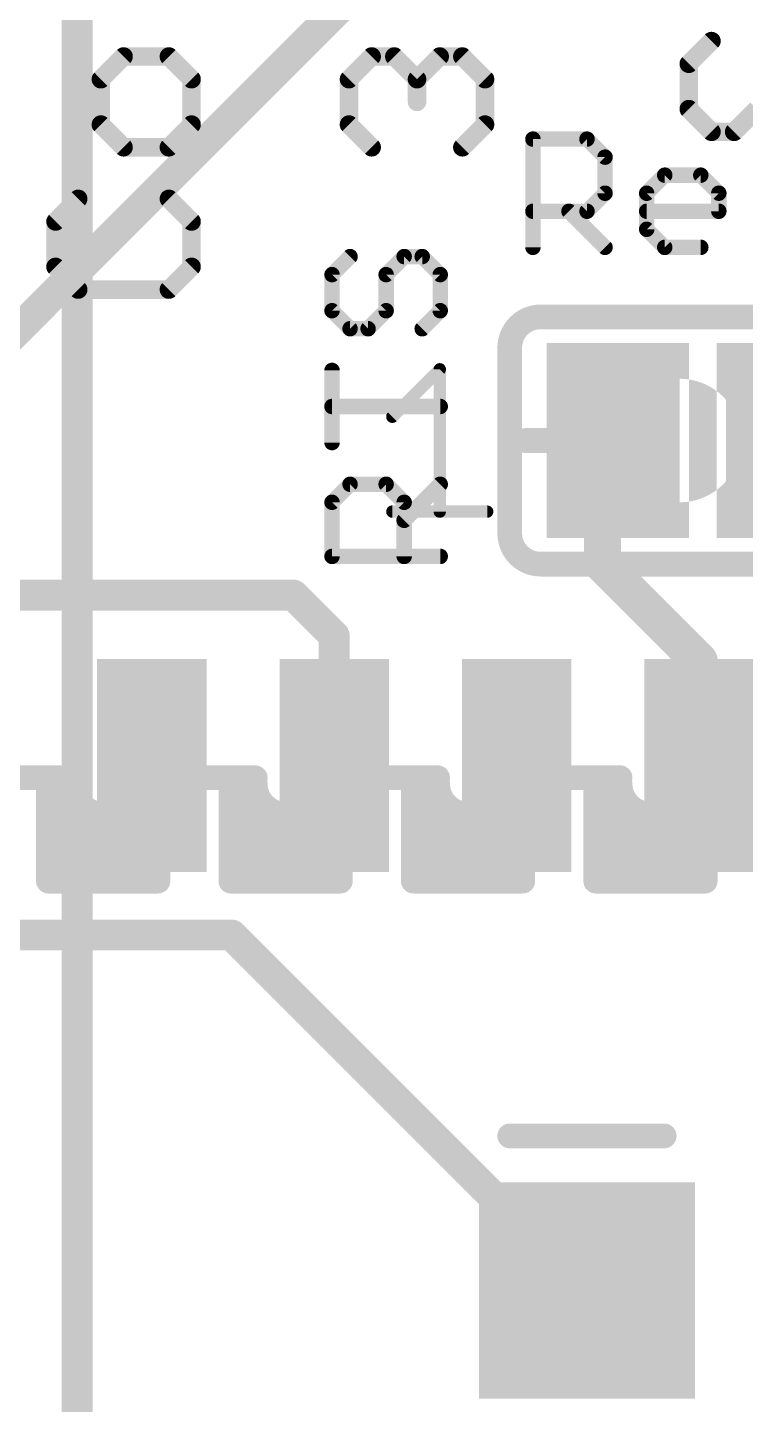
# Model space of a CAD drawing. Extents: x -6.7 to 68.6, y -6.2 to 53.6.
# Drawn here: x 17.62 to 23.53, y 28.53 to 39.84 of the extents above; entities that cross this region are included whole.
import ezdxf

# ---------------------------------------------------------------- set-up
doc = ezdxf.new("R2010")
doc.units = 0
for name, color, linetype in [('1', 12, 'CONTINUOUS'), ('16', 132, 'CONTINUOUS'), ('17', 110, 'CONTINUOUS'), ('21', 40, 'CONTINUOUS'), ('51', 253, 'CONTINUOUS')]:
    doc.layers.add(name, color=color, linetype=linetype)

# ---------------------------------------------------------------- blocks, each defined once
blk = doc.blocks.new('RECT')
blk.add_solid([(-0.5, -0.5), (0.5, -0.5), (-0.5, 0.5), (0.5, 0.5)])
blk = doc.blocks.new('SQUAREP')
blk.add_solid([(-0.5, -0.5), (0.5, -0.5), (-0.5, 0.5), (0.5, 0.5)])

msp = doc.modelspace()

# ---------------------------------------------------------------- linework, layer by layer
at = {"layer": '1'}
for points, const_width in [([(16.129, 35.941), (21.463, 41.275)], 0.254), ([(22.352, 36.322), (22.479, 36.449)], 0.3048), ([(22.352, 35.433), (22.352, 36.322)], 0.3048), ([(23.147, 34.638), (22.352, 35.433)], 0.3048), ([(19.812, 35.179), (10.922, 35.179)], 0.254), ([(20.147, 34.844), (19.812, 35.179)], 0.254), ([(20.147, 33.778), (20.147, 34.844)], 0.254), ([(23.147, 33.778), (23.147, 34.638)], 0.3048), ([(19.304, 32.385), (7.62, 32.385)], 0.254), ([(22.225, 29.464), (19.304, 32.385)], 0.254)]:
    msp.add_lwpolyline(points, dxfattribs=dict(at, const_width=const_width))
for points, const_width in [([(22.5329, 36.3951, 1), (22.4251, 36.5029)], 0.1524), ([(22.4282, 36.322, 1), (22.2758, 36.322)], 0.1524), ([(22.2981, 36.3759, 1), (22.4059, 36.2681)], 0.1524), ([(22.4059, 35.4869, 1), (22.2981, 35.3791)], 0.1524), ([(22.2758, 35.433, 1), (22.4282, 35.433)], 0.1524), ([(19.8569, 35.2239, 1), (19.7671, 35.1341)], 0.127), ([(19.812, 35.1155, 1), (19.812, 35.2425)], 0.127), ([(20.2105, 34.844, 1), (20.0835, 34.844)], 0.127), ([(20.1021, 34.7991, 1), (20.1919, 34.8889)], 0.127), ([(23.2232, 34.638, 1), (23.0708, 34.638)], 0.1524), ([(23.0931, 34.5841, 1), (23.2009, 34.6919)], 0.1524), ([(20.0835, 33.778, 1), (20.2105, 33.778)], 0.127), ([(23.0708, 33.778, 1), (23.2232, 33.778)], 0.1524), ([(19.3489, 32.4299, 1), (19.2591, 32.3401)], 0.127), ([(19.304, 32.3215, 1), (19.304, 32.4485)], 0.127), ([(22.1801, 29.4191, 1), (22.2699, 29.5089)], 0.127)]:
    msp.add_lwpolyline(points, format="xyb", dxfattribs=dict(at, const_width=const_width))
at = {"layer": '16', "const_width": 0.254}
msp.add_lwpolyline([(18.034, 25.781), (18.034, 41.275)], dxfattribs=at)
at = {"layer": '21'}
for points, const_width in [([(23.2487, 39.7317), (23.0622, 39.5453)], 0.1524), ([(18.4145, 39.6047), (18.2281, 39.4183)], 0.1524), ([(18.7874, 39.6047), (18.4145, 39.6047)], 0.1524), ([(18.9738, 39.4183), (18.7874, 39.6047)], 0.1524), ([(20.2682, 39.4183), (20.4547, 39.6047)], 0.1524), ([(20.4547, 39.6047), (20.6411, 39.6047)], 0.1524), ([(20.6411, 39.6047), (20.8275, 39.4183)], 0.1524), ([(20.8275, 39.4183), (21.014, 39.6047)], 0.1524), ([(21.014, 39.6047), (21.2004, 39.6047)], 0.1524), ([(21.2004, 39.6047), (21.3868, 39.4183)], 0.1524), ([(23.0622, 39.5453), (23.0622, 39.1724)], 0.1524), ([(18.2281, 39.4183), (18.2281, 39.0454)], 0.1524), ([(18.9738, 39.0454), (18.9738, 39.4183)], 0.1524), ([(20.2682, 39.0454), (20.2682, 39.4183)], 0.1524), ([(20.8275, 39.4183), (20.8275, 39.2319)], 0.1524), ([(21.3868, 39.4183), (21.3868, 39.0454)], 0.1524), ([(23.0622, 39.1724), (23.2487, 38.986)], 0.1524), ([(23.4351, 38.986), (23.6215, 39.1724)], 0.1524), ([(18.2281, 39.0454), (18.4145, 38.859)], 0.1524), ([(18.7874, 38.859), (18.9738, 39.0454)], 0.1524), ([(20.4547, 38.859), (20.2682, 39.0454)], 0.1524), ([(21.3868, 39.0454), (21.2004, 38.859)], 0.1524), ([(23.2487, 38.986), (23.4351, 38.986)], 0.1524), ([(18.4145, 38.859), (18.7874, 38.859)], 0.1524), ([(21.7805, 38.0365), (21.7805, 38.9263)], 0.127), ([(21.7805, 38.9263), (22.2254, 38.9263)], 0.127), ([(22.2254, 38.9263), (22.3737, 38.778)], 0.127), ([(22.3737, 38.778), (22.3737, 38.4814)], 0.127), ([(22.716, 38.4814), (22.8643, 38.6297)], 0.127), ([(22.8643, 38.6297), (23.1609, 38.6297)], 0.127), ([(23.1609, 38.6297), (23.3092, 38.4814)], 0.127), ([(18.0417, 38.4353), (17.8552, 38.2489)], 0.1524), ([(18.9738, 38.2489), (18.7874, 38.4353)], 0.1524), ([(22.3737, 38.4814), (22.2254, 38.3331)], 0.127), ([(22.716, 38.1848), (22.716, 38.4814)], 0.127), ([(23.3092, 38.4814), (23.3092, 38.3331)], 0.127), ([(22.2254, 38.3331), (21.7805, 38.3331)], 0.127), ([(22.0771, 38.3331), (22.3737, 38.0365)], 0.127), ([(23.3092, 38.3331), (22.716, 38.3331)], 0.127), ([(17.8552, 38.2489), (17.8552, 37.876)], 0.1524), ([(18.9738, 37.876), (18.9738, 38.2489)], 0.1524), ([(22.8643, 38.0365), (22.716, 38.1848)], 0.127), ([(20.277, 37.9607), (20.1287, 37.8124)], 0.127), ([(20.5736, 37.8124), (20.7219, 37.9607)], 0.127), ([(20.7219, 37.9607), (20.8702, 37.9607)], 0.127), ([(20.8702, 37.9607), (21.0185, 37.8124)], 0.127), ([(23.1609, 38.0365), (22.8643, 38.0365)], 0.127), ([(17.8552, 37.876), (18.0417, 37.6896)], 0.1524), ([(18.7874, 37.6896), (18.9738, 37.876)], 0.1524), ([(20.1287, 37.8124), (20.1287, 37.5158)], 0.127), ([(20.5736, 37.5158), (20.5736, 37.8124)], 0.127), ([(21.0185, 37.8124), (21.0185, 37.5158)], 0.127), ([(18.0417, 37.6896), (18.7874, 37.6896)], 0.1524), ([(20.1287, 37.5158), (20.277, 37.3675)], 0.127), ([(20.4253, 37.3675), (20.5736, 37.5158)], 0.127), ([(21.0185, 37.5158), (20.8702, 37.3675)], 0.127), ([(21.844, 37.465), (25.908, 37.465)], 0.2032), ([(20.277, 37.3675), (20.4253, 37.3675)], 0.127), ([(21.59, 35.687), (21.59, 37.211)], 0.2032), ([(20.1287, 36.432), (20.1287, 37.0252)], 0.127), ([(21.0185, 36.7286), (20.1287, 36.7286)], 0.127), ([(20.1287, 35.9414), (20.277, 36.0897)], 0.127), ([(20.277, 36.0897), (20.5736, 36.0897)], 0.127), ([(20.5736, 36.0897), (20.7219, 35.9414)], 0.127), ([(20.7219, 35.7931), (21.0185, 36.0897)], 0.127), ([(20.1287, 35.4965), (20.1287, 35.9414)], 0.127), ([(20.7219, 35.9414), (20.7219, 35.4965)], 0.127), ([(21.0185, 35.4965), (20.1287, 35.4965)], 0.127), ([(25.908, 35.433), (21.844, 35.433)], 0.2032)]:
    msp.add_lwpolyline(points, dxfattribs=dict(at, const_width=const_width))
for points, const_width in [([(23.2756, 39.7048, 1), (23.2217, 39.7586)], 0.0762), ([(18.4145, 39.6428, 1), (18.4145, 39.5666)], 0.0762), ([(18.4415, 39.5778, 1), (18.3876, 39.6316)], 0.0762), ([(18.8143, 39.6316, 1), (18.7604, 39.5778)], 0.0762), ([(18.7874, 39.5666, 1), (18.7874, 39.6428)], 0.0762), ([(20.4547, 39.6428, 1), (20.4547, 39.5666)], 0.0762), ([(20.4816, 39.5778, 1), (20.4277, 39.6316)], 0.0762), ([(20.668, 39.6316, 1), (20.6142, 39.5778)], 0.0762), ([(20.6411, 39.5666, 1), (20.6411, 39.6428)], 0.0762), ([(21.014, 39.6428, 1), (21.014, 39.5666)], 0.0762), ([(21.0409, 39.5778, 1), (20.987, 39.6316)], 0.0762), ([(21.2273, 39.6316, 1), (21.1734, 39.5778)], 0.0762), ([(21.2004, 39.5666, 1), (21.2004, 39.6428)], 0.0762), ([(23.1003, 39.5453, 1), (23.0241, 39.5453)], 0.0762), ([(23.0353, 39.5722, 1), (23.0892, 39.5183)], 0.0762), ([(18.2662, 39.4183, 1), (18.19, 39.4183)], 0.0762), ([(19.0119, 39.4183, 1), (18.9357, 39.4183)], 0.0762), ([(20.3063, 39.4183, 1), (20.2301, 39.4183)], 0.0762), ([(20.8656, 39.4183, 1), (20.7894, 39.4183)], 0.0762), ([(21.4249, 39.4183, 1), (21.3487, 39.4183)], 0.0762), ([(18.2012, 39.4452, 1), (18.255, 39.3913)], 0.0762), ([(18.9469, 39.3913, 1), (19.0007, 39.4452)], 0.0762), ([(20.2413, 39.4452, 1), (20.2952, 39.3913)], 0.0762), ([(20.8006, 39.4452, 1), (20.8545, 39.3913)], 0.0762), ([(20.8006, 39.3913, 1), (20.8545, 39.4452)], 0.0762), ([(21.3599, 39.3913, 1), (21.4137, 39.4452)], 0.0762), ([(20.7894, 39.2319, 1), (20.8656, 39.2319)], 0.0762), ([(23.0892, 39.1994, 1), (23.0353, 39.1455)], 0.0762), ([(23.0241, 39.1724, 1), (23.1003, 39.1724)], 0.0762), ([(18.255, 39.0724, 1), (18.2012, 39.0185)], 0.0762), ([(18.19, 39.0454, 1), (18.2662, 39.0454)], 0.0762), ([(18.9357, 39.0454, 1), (19.0119, 39.0454)], 0.0762), ([(19.0007, 39.0185, 1), (18.9469, 39.0724)], 0.0762), ([(20.2952, 39.0724, 1), (20.2413, 39.0185)], 0.0762), ([(20.2301, 39.0454, 1), (20.3063, 39.0454)], 0.0762), ([(21.3487, 39.0454, 1), (21.4249, 39.0454)], 0.0762), ([(21.4137, 39.0185, 1), (21.3599, 39.0724)], 0.0762), ([(23.2487, 39.0241, 1), (23.2487, 38.9479)], 0.0762), ([(23.2217, 38.9591, 1), (23.2756, 39.0129)], 0.0762), ([(23.4082, 39.0129, 1), (23.462, 38.9591)], 0.0762), ([(23.4351, 38.9479, 1), (23.4351, 39.0241)], 0.0762), ([(18.4145, 38.8971, 1), (18.4145, 38.8209)], 0.0762), ([(18.7874, 38.8209, 1), (18.7874, 38.8971)], 0.0762), ([(21.7805, 38.958, 1), (21.7805, 38.8945)], 0.0635), ([(21.8122, 38.9263, 1), (21.7488, 38.9263)], 0.0635), ([(22.2478, 38.9487, 1), (22.2029, 38.9038)], 0.0635), ([(22.2254, 38.8945, 1), (22.2254, 38.958)], 0.0635), ([(18.3876, 38.8321, 1), (18.4415, 38.8859)], 0.0762), ([(18.7604, 38.8859, 1), (18.8143, 38.8321)], 0.0762), ([(20.4277, 38.8321, 1), (20.4816, 38.8859)], 0.0762), ([(21.1734, 38.8859, 1), (21.2273, 38.8321)], 0.0762), ([(22.4054, 38.778, 1), (22.3419, 38.778)], 0.0635), ([(22.3512, 38.7555, 1), (22.3961, 38.8004)], 0.0635), ([(22.8643, 38.6614, 1), (22.8643, 38.5979)], 0.0635), ([(22.8868, 38.6072, 1), (22.8419, 38.6521)], 0.0635), ([(23.1833, 38.6521, 1), (23.1384, 38.6072)], 0.0635), ([(23.1609, 38.5979, 1), (23.1609, 38.6614)], 0.0635), ([(18.0686, 38.4084, 1), (18.0147, 38.4622)], 0.0762), ([(18.8143, 38.4622, 1), (18.7604, 38.4084)], 0.0762), ([(22.3419, 38.4814, 1), (22.4054, 38.4814)], 0.0635), ([(22.3961, 38.4589, 1), (22.3512, 38.5038)], 0.0635), ([(22.7478, 38.4814, 1), (22.6843, 38.4814)], 0.0635), ([(22.6936, 38.5038, 1), (22.7385, 38.4589)], 0.0635), ([(23.3409, 38.4814, 1), (23.2774, 38.4814)], 0.0635), ([(23.2867, 38.4589, 1), (23.3316, 38.5038)], 0.0635), ([(21.7805, 38.3648, 1), (21.7805, 38.3013)], 0.0635), ([(22.0995, 38.3555, 1), (22.0546, 38.3106)], 0.0635), ([(22.2029, 38.3555, 1), (22.2478, 38.3106)], 0.0635), ([(22.2254, 38.3013, 1), (22.2254, 38.3648)], 0.0635), ([(22.716, 38.3648, 1), (22.716, 38.3013)], 0.0635), ([(23.2774, 38.3331, 1), (23.3409, 38.3331)], 0.0635), ([(23.3092, 38.3013, 1), (23.3092, 38.3648)], 0.0635), ([(17.8933, 38.2489, 1), (17.8171, 38.2489)], 0.0762), ([(17.8283, 38.2758, 1), (17.8822, 38.2219)], 0.0762), ([(19.0119, 38.2489, 1), (18.9357, 38.2489)], 0.0762), ([(18.9469, 38.2219, 1), (19.0007, 38.2758)], 0.0762), ([(22.7385, 38.2072, 1), (22.6936, 38.1623)], 0.0635), ([(22.6843, 38.1848, 1), (22.7478, 38.1848)], 0.0635), ([(20.2995, 37.9383, 1), (20.2546, 37.9832)], 0.0635), ([(20.7219, 37.9925, 1), (20.7219, 37.929)], 0.0635), ([(20.7444, 37.9383, 1), (20.6995, 37.9832)], 0.0635), ([(20.8927, 37.9832, 1), (20.8478, 37.9383)], 0.0635), ([(20.8702, 37.929, 1), (20.8702, 37.9925)], 0.0635), ([(21.7488, 38.0365, 1), (21.8122, 38.0365)], 0.0635), ([(22.3512, 38.014, 1), (22.3961, 38.059)], 0.0635), ([(22.8643, 38.0683, 1), (22.8643, 38.0048)], 0.0635), ([(22.8419, 38.014, 1), (22.8868, 38.059)], 0.0635), ([(23.1609, 38.0048, 1), (23.1609, 38.0683)], 0.0635), ([(17.8822, 37.903, 1), (17.8283, 37.8491)], 0.0762), ([(17.8171, 37.876, 1), (17.8933, 37.876)], 0.0762), ([(18.9357, 37.876, 1), (19.0119, 37.876)], 0.0762), ([(19.0007, 37.8491, 1), (18.9469, 37.903)], 0.0762), ([(20.1605, 37.8124, 1), (20.097, 37.8124)], 0.0635), ([(20.1063, 37.8349, 1), (20.1512, 37.79)], 0.0635), ([(20.6054, 37.8124, 1), (20.5419, 37.8124)], 0.0635), ([(20.5512, 37.8349, 1), (20.5961, 37.79)], 0.0635), ([(21.0502, 37.8124, 1), (20.9868, 37.8124)], 0.0635), ([(20.996, 37.79, 1), (21.041, 37.8349)], 0.0635), ([(18.0417, 37.7277, 1), (18.0417, 37.6515)], 0.0762), ([(18.0147, 37.6627, 1), (18.0686, 37.7165)], 0.0762), ([(18.7604, 37.7165, 1), (18.8143, 37.6627)], 0.0762), ([(18.7874, 37.6515, 1), (18.7874, 37.7277)], 0.0762), ([(20.1512, 37.5383, 1), (20.1063, 37.4934)], 0.0635), ([(20.5961, 37.4934, 1), (20.5512, 37.5383)], 0.0635), ([(21.041, 37.4934, 1), (20.996, 37.5383)], 0.0635), ([(20.097, 37.5158, 1), (20.1605, 37.5158)], 0.0635), ([(20.5419, 37.5158, 1), (20.6054, 37.5158)], 0.0635), ([(20.9868, 37.5158, 1), (21.0502, 37.5158)], 0.0635), ([(21.844, 37.465, 0.4142), (21.59, 37.211)], 0.2032), ([(21.844, 37.5158, 1), (21.844, 37.4142)], 0.1016), ([(21.844, 37.4142, 1), (21.844, 37.5158)], 0.1016), ([(20.277, 37.3993, 1), (20.277, 37.3358)], 0.0635), ([(20.2546, 37.3451, 1), (20.2995, 37.39)], 0.0635), ([(20.4029, 37.39, 1), (20.4478, 37.3451)], 0.0635), ([(20.4253, 37.3358, 1), (20.4253, 37.3993)], 0.0635), ([(20.8478, 37.39, 1), (20.8927, 37.3451)], 0.0635), ([(21.6408, 37.211, 1), (21.5392, 37.211)], 0.1016), ([(21.5392, 37.211, 1), (21.6408, 37.211)], 0.1016), ([(20.1605, 37.0252, 1), (20.097, 37.0252)], 0.0635), ([(20.1287, 36.7604, 1), (20.1287, 36.6969)], 0.0635), ([(21.0185, 36.6969, 1), (21.0185, 36.7604)], 0.0635), ([(20.097, 36.432, 1), (20.1605, 36.432)], 0.0635), ([(20.277, 36.1214, 1), (20.277, 36.0579)], 0.0635), ([(20.2995, 36.0672, 1), (20.2546, 36.1121)], 0.0635), ([(20.5961, 36.1121, 1), (20.5512, 36.0672)], 0.0635), ([(20.5736, 36.0579, 1), (20.5736, 36.1214)], 0.0635), ([(21.041, 36.0672, 1), (20.996, 36.1121)], 0.0635), ([(20.1605, 35.9414, 1), (20.097, 35.9414)], 0.0635), ([(20.1063, 35.9638, 1), (20.1512, 35.9189)], 0.0635), ([(20.7537, 35.9414, 1), (20.6902, 35.9414)], 0.0635), ([(20.6995, 35.9189, 1), (20.7444, 35.9638)], 0.0635), ([(20.6995, 35.8155, 1), (20.7444, 35.7706)], 0.0635), ([(21.59, 35.687, 0.4142), (21.844, 35.433)], 0.2032), ([(21.6408, 35.687, 1), (21.5392, 35.687)], 0.1016), ([(21.5392, 35.687, 1), (21.6408, 35.687)], 0.1016), ([(20.1287, 35.5283, 1), (20.1287, 35.4648)], 0.0635), ([(21.0185, 35.4648, 1), (21.0185, 35.5283)], 0.0635), ([(21.844, 35.4838, 1), (21.844, 35.3822)], 0.1016), ([(21.844, 35.3822, 1), (21.844, 35.4838)], 0.1016), ([(20.097, 35.4965, 1), (20.1605, 35.4965)], 0.0635), ([(20.6902, 35.4965, 1), (20.7537, 35.4965)], 0.0635)]:
    msp.add_lwpolyline(points, format="xyb", dxfattribs=dict(at, const_width=const_width))
at = {"layer": '51'}
for points, const_width in [([(22.987, 36.576, 1), (22.987, 36.322)], 1.27), ([(21.04, 37.0342, 1), (20.9892, 37.0342)], 0.0508), ([(21.0326, 37.0162, 1), (20.9966, 37.0522)], 0.0508), ([(20.6068, 36.6624, 1), (20.6428, 36.6264)], 0.0508), ([(21.717, 36.4998, 1), (21.717, 36.3982)], 0.1016), ([(22.225, 36.3982, 1), (22.225, 36.4998)], 0.1016), ([(20.6248, 35.8902, 1), (20.6248, 35.8394)], 0.0508), ([(20.9892, 35.8648, 1), (21.04, 35.8648)], 0.0508), ([(21.4044, 35.8394, 1), (21.4044, 35.8902)], 0.0508), ([(17.8478, 33.628, 1), (17.7462, 33.628)], 0.1016), ([(17.797, 33.6788, 1), (17.797, 33.5772)], 0.1016), ([(17.997, 33.628, 0.4142), (18.247, 33.378)], 0.2032), ([(18.0478, 33.628, 1), (17.9462, 33.628)], 0.1016), ([(17.997, 33.6272, 1), (17.997, 33.7288)], 0.1016), ([(17.997, 33.5772, 1), (17.997, 33.6788)], 0.1016), ([(18.247, 33.378, 0.4142), (18.497, 33.628)], 0.2032), ([(18.497, 33.7288, 1), (18.497, 33.6272)], 0.1016), ([(18.5478, 33.628, 1), (18.4462, 33.628)], 0.1016), ([(18.497, 33.6788, 1), (18.497, 33.5772)], 0.1016), ([(18.7478, 33.628, 1), (18.6462, 33.628)], 0.1016), ([(18.697, 33.5772, 1), (18.697, 33.6788)], 0.1016), ([(19.3478, 33.628, 1), (19.2462, 33.628)], 0.1016), ([(19.297, 33.6788, 1), (19.297, 33.5772)], 0.1016), ([(19.497, 33.628, 0.4142), (19.747, 33.378)], 0.2032), ([(19.5478, 33.628, 1), (19.4462, 33.628)], 0.1016), ([(19.497, 33.6272, 1), (19.497, 33.7288)], 0.1016), ([(19.497, 33.5772, 1), (19.497, 33.6788)], 0.1016), ([(19.747, 33.378, 0.4142), (19.997, 33.628)], 0.2032), ([(19.997, 33.7288, 1), (19.997, 33.6272)], 0.1016), ([(20.0478, 33.628, 1), (19.9462, 33.628)], 0.1016), ([(19.997, 33.6788, 1), (19.997, 33.5772)], 0.1016), ([(20.2478, 33.628, 1), (20.1462, 33.628)], 0.1016), ([(20.197, 33.5772, 1), (20.197, 33.6788)], 0.1016), ([(20.8478, 33.628, 1), (20.7462, 33.628)], 0.1016), ([(20.797, 33.6788, 1), (20.797, 33.5772)], 0.1016), ([(20.997, 33.628, 0.4142), (21.247, 33.378)], 0.2032), ([(21.0478, 33.628, 1), (20.9462, 33.628)], 0.1016), ([(20.997, 33.6272, 1), (20.997, 33.7288)], 0.1016), ([(20.997, 33.5772, 1), (20.997, 33.6788)], 0.1016), ([(21.247, 33.378, 0.4142), (21.497, 33.628)], 0.2032), ([(21.497, 33.7288, 1), (21.497, 33.6272)], 0.1016), ([(21.5478, 33.628, 1), (21.4462, 33.628)], 0.1016), ([(21.497, 33.6788, 1), (21.497, 33.5772)], 0.1016), ([(21.7478, 33.628, 1), (21.6462, 33.628)], 0.1016), ([(21.697, 33.5772, 1), (21.697, 33.6788)], 0.1016), ([(22.3478, 33.628, 1), (22.2462, 33.628)], 0.1016), ([(22.297, 33.6788, 1), (22.297, 33.5772)], 0.1016), ([(22.497, 33.628, 0.4142), (22.747, 33.378)], 0.2032), ([(22.5478, 33.628, 1), (22.4462, 33.628)], 0.1016), ([(22.497, 33.6272, 1), (22.497, 33.7288)], 0.1016), ([(22.497, 33.5772, 1), (22.497, 33.6788)], 0.1016), ([(22.747, 33.378, 0.4142), (22.997, 33.628)], 0.2032), ([(22.997, 33.7288, 1), (22.997, 33.6272)], 0.1016), ([(23.0478, 33.628, 1), (22.9462, 33.628)], 0.1016), ([(22.997, 33.6788, 1), (22.997, 33.5772)], 0.1016), ([(23.2478, 33.628, 1), (23.1462, 33.628)], 0.1016), ([(23.197, 33.5772, 1), (23.197, 33.6788)], 0.1016), ([(18.247, 33.4288, 1), (18.247, 33.3272)], 0.1016), ([(18.247, 33.3272, 1), (18.247, 33.4288)], 0.1016), ([(19.747, 33.4288, 1), (19.747, 33.3272)], 0.1016), ([(19.747, 33.3272, 1), (19.747, 33.4288)], 0.1016), ([(21.247, 33.4288, 1), (21.247, 33.3272)], 0.1016), ([(21.247, 33.3272, 1), (21.247, 33.4288)], 0.1016), ([(22.747, 33.4288, 1), (22.747, 33.3272)], 0.1016), ([(22.747, 33.3272, 1), (22.747, 33.4288)], 0.1016), ([(17.797, 32.8788, 1), (17.797, 32.7772)], 0.1016), ([(18.697, 32.7772, 1), (18.697, 32.8788)], 0.1016), ([(19.297, 32.8788, 1), (19.297, 32.7772)], 0.1016), ([(20.197, 32.7772, 1), (20.197, 32.8788)], 0.1016), ([(20.797, 32.8788, 1), (20.797, 32.7772)], 0.1016), ([(21.697, 32.7772, 1), (21.697, 32.8788)], 0.1016), ([(22.297, 32.8788, 1), (22.297, 32.7772)], 0.1016), ([(23.197, 32.7772, 1), (23.197, 32.8788)], 0.1016), ([(17.7462, 32.828, 1), (17.8478, 32.828)], 0.1016), ([(18.6462, 32.828, 1), (18.7478, 32.828)], 0.1016), ([(19.2462, 32.828, 1), (19.3478, 32.828)], 0.1016), ([(20.1462, 32.828, 1), (20.2478, 32.828)], 0.1016), ([(20.7462, 32.828, 1), (20.8478, 32.828)], 0.1016), ([(21.6462, 32.828, 1), (21.7478, 32.828)], 0.1016), ([(22.2462, 32.828, 1), (22.3478, 32.828)], 0.1016), ([(23.1462, 32.828, 1), (23.2478, 32.828)], 0.1016), ([(21.59, 30.7848, 1), (21.59, 30.6832)], 0.1016), ([(22.86, 30.6832, 1), (22.86, 30.7848)], 0.1016)]:
    msp.add_lwpolyline(points, format="xyb", dxfattribs=dict(at, const_width=const_width))
for points, const_width in [([(20.6248, 36.6444), (21.0146, 37.0342)], 0.1016), ([(21.0146, 37.0342), (21.0146, 35.8648)], 0.1016), ([(22.225, 36.449), (21.717, 36.449)], 0.2032), ([(20.6248, 35.8648), (21.4044, 35.8648)], 0.1016), ([(16.997, 33.678), (17.997, 33.678)], 0.2032), ([(17.797, 32.828), (17.797, 33.628)], 0.2032), ([(17.797, 33.628), (17.997, 33.628)], 0.2032), ([(18.497, 33.678), (19.497, 33.678)], 0.2032), ([(18.497, 33.628), (18.697, 33.628)], 0.2032), ([(18.697, 33.628), (18.697, 32.828)], 0.2032), ([(19.297, 32.828), (19.297, 33.628)], 0.2032), ([(19.297, 33.628), (19.497, 33.628)], 0.2032), ([(19.997, 33.678), (20.997, 33.678)], 0.2032), ([(19.997, 33.628), (20.197, 33.628)], 0.2032), ([(20.197, 33.628), (20.197, 32.828)], 0.2032), ([(20.797, 32.828), (20.797, 33.628)], 0.2032), ([(20.797, 33.628), (20.997, 33.628)], 0.2032), ([(21.497, 33.678), (22.497, 33.678)], 0.2032), ([(21.497, 33.628), (21.697, 33.628)], 0.2032), ([(21.697, 33.628), (21.697, 32.828)], 0.2032), ([(22.297, 32.828), (22.297, 33.628)], 0.2032), ([(22.297, 33.628), (22.497, 33.628)], 0.2032), ([(22.997, 33.678), (23.997, 33.678)], 0.2032), ([(22.997, 33.628), (23.197, 33.628)], 0.2032), ([(23.197, 33.628), (23.197, 32.828)], 0.2032), ([(18.697, 32.828), (17.797, 32.828)], 0.2032), ([(20.197, 32.828), (19.297, 32.828)], 0.2032), ([(21.697, 32.828), (20.797, 32.828)], 0.2032), ([(23.197, 32.828), (22.297, 32.828)], 0.2032), ([(22.86, 30.734), (21.59, 30.734)], 0.2032)]:
    msp.add_lwpolyline(points, dxfattribs=dict(at, const_width=const_width))

# ---------------------------------------------------------------- block references
at = {"layer": '1', "xscale": 1.1684, "yscale": 1.6002}
for p in [(22.479, 36.449), (23.876, 36.449)]:
    msp.add_blockref('RECT', p, dxfattribs=at)
at = {"layer": '1', "xscale": 1.75, "yscale": 0.9, "rotation": 270}
for p in [(18.647, 33.778), (20.147, 33.778), (21.647, 33.778), (23.147, 33.778)]:
    msp.add_blockref('RECT', p, dxfattribs=at)
at = {"layer": '17', "xscale": 1.778, "yscale": 1.778}
msp.add_blockref('SQUAREP', (22.225, 29.464), dxfattribs=at)
msp.add_blockref('SQUAREP', (22.225, 29.464), dxfattribs=at)
at = {"layer": '51', "xscale": 1.016, "yscale": 1.524}
msp.add_blockref('RECT', (23.876, 36.449), dxfattribs=at)
at = {"layer": '51'}
for p, xscale, yscale, rotation in [((17.947, 33.203), 0.75, 0.2, 90), ((18.547, 33.228), 0.7, 0.2, 90), ((19.447, 33.203), 0.75, 0.2, 90), ((20.047, 33.228), 0.7, 0.2, 90), ((20.947, 33.203), 0.75, 0.2, 90), ((21.547, 33.228), 0.7, 0.2, 90), ((22.447, 33.203), 0.75, 0.2, 90), ((23.047, 33.228), 0.7, 0.2, 90), ((18.247, 33.153), 0.55, 0.5, 90), ((19.747, 33.153), 0.55, 0.5, 90), ((21.247, 33.153), 0.55, 0.5, 90), ((22.747, 33.153), 0.55, 0.5, 90), ((22.225, 29.464), 0.508, 0.508, 270)]:
    msp.add_blockref('RECT', p, dxfattribs=dict(at, xscale=xscale, yscale=yscale, rotation=rotation))

doc.saveas('drawing.dxf')
